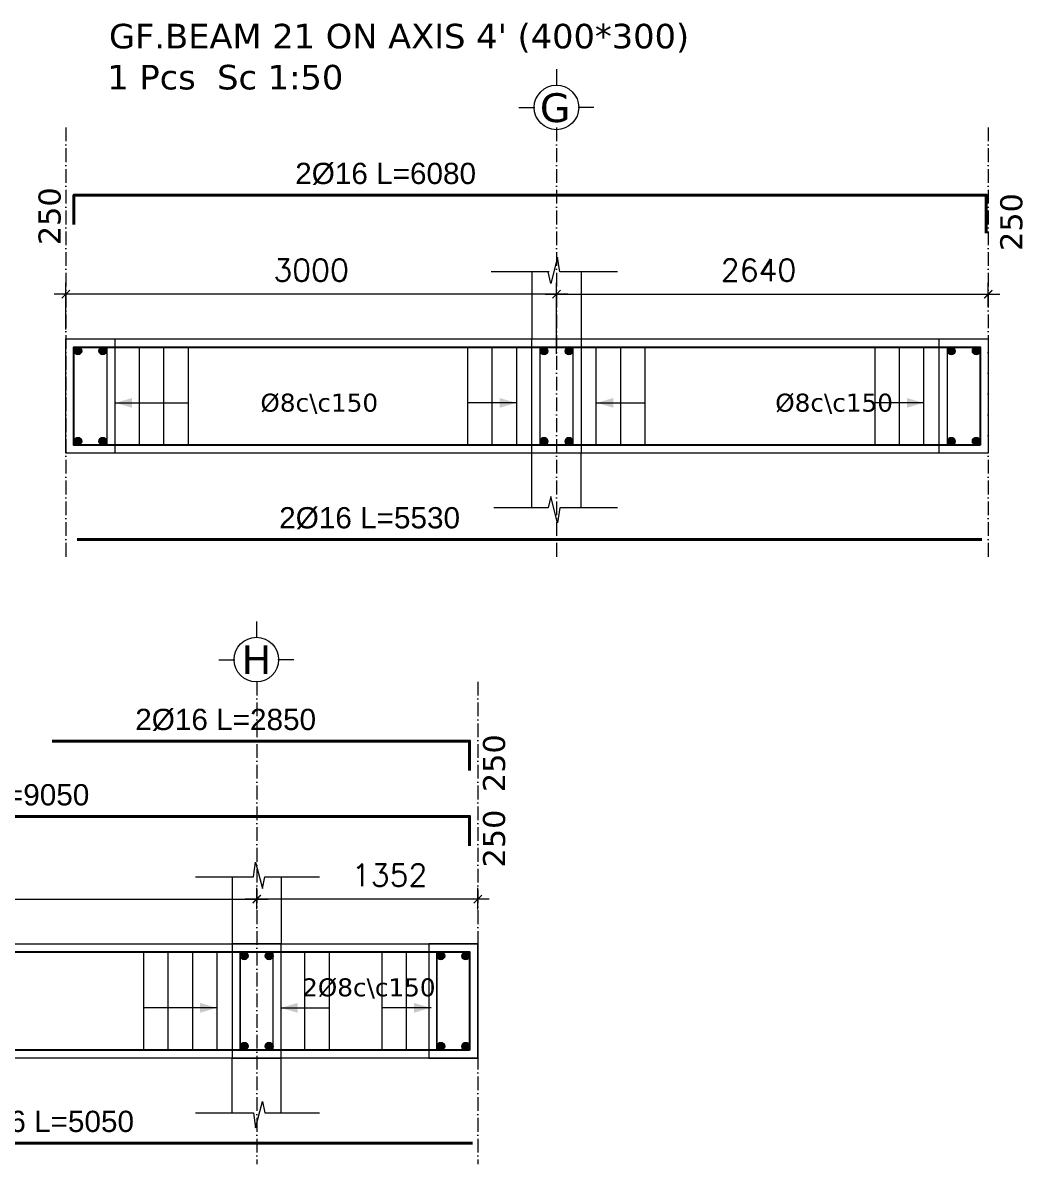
# Model space of a CAD drawing. Header units: inches. Extents: x -17020 to 43805, y -10194 to 123061.
# Drawn here: x 4068 to 4684, y 110442 to 111140 of the extents above; entities that cross this region are included whole.
import ezdxf

# ---------------------------------------------------------------- set-up
doc = ezdxf.new("R2010")
doc.units = ezdxf.units.IN
doc.header["$LTSCALE"] = 0.7
doc.header["$MEASUREMENT"] = 0
doc.linetypes.add('ACAD_ISO10W100', pattern=[18, 12, -3, 0, -3])
doc.layers.get('0').update_dxf_attribs({"lineweight": 13})
doc.layers.get('Defpoints').update_dxf_attribs({"lineweight": 5})
for name, color, linetype, lineweight in [('axis', 254, 'ACAD_ISO10W100', 9), ('BEAM FRAME', 5, 'Continuous', 18), ('COLUMN', 4, 'Continuous', 20), ('elevline', 30, 'Continuous', 20), ('FRAME 070', 5, 'Continuous', 60), ('hatch', 9, 'Continuous', 9), ('renforcment', 141, 'Continuous', 40), ('tex', 3, 'Continuous', 25), ('TEXT', 3, 'Continuous', 25), ('top rein. extension', 50, 'Continuous', 20), ('top renforcment', 7, 'Continuous', 40)]:
    doc.layers.add(name, color=color, linetype=linetype, lineweight=lineweight)
doc.styles.add('100', font='romans.shx', dxfattribs={"height": 13.5})
doc.styles.add('romanc', font='verdana.ttf', dxfattribs={"height": 250})
doc.styles.get("Standard").update_dxf_attribs({"font": 'arial.ttf', "height": 13})
doc.dimstyles.new('100', dxfattribs={"dimtxt": 13.5, "dimasz": 5, "dimexe": 7, "dimexo": 7, "dimgap": 8, "dimtad": 1, "dimdec": 0, "dimlfac": 10, "dimzin": 4, "dimdsep": 46, "dimtxsty": '100', "dimblk": 'ARCHTICK', "dimcen": 0.09, "dimdle": 7, "dimclrd": 1, "dimclre": 8, "dimclrt": 2, "dimadec": 0, "dimazin": 1, "dimtfac": 1, "dimtdec": 0, "dimtix": 1, "dimtofl": 0, "dimtmove": 0, "dimatfit": 3, "dimldrblk": 'ARCHTICK', "dimfxl": 0.18, "dimtolj": 1, "dimtzin": 0, "dimlwd": -1, "dimlwe": -1, "dimarcsym": 0})
doc.dimstyles.get("Standard").update_dxf_attribs({"dimtxt": 13, "dimasz": 5, "dimexe": 0.18, "dimexo": 0.0625, "dimgap": 6, "dimtad": 1, "dimdec": 0, "dimlfac": 10, "dimzin": 0, "dimdsep": 46, "dimtxsty": 'Standard', "dimblk": 'ARCHTICK', "dimcen": 0.09, "dimse1": 1, "dimse2": 1, "dimclrd": 1, "dimclre": 7, "dimclrt": 3, "dimadec": 0, "dimazin": 0, "dimtfac": 1, "dimtdec": 0, "dimtix": 1, "dimtofl": 0, "dimtmove": 0, "dimatfit": 3, "dimldrblk": 'ARCHTICK', "dimfxl": 1, "dimtolj": 1, "dimtzin": 0, "dimarcsym": 0})

# ---------------------------------------------------------------- blocks, each defined once
blk = doc.blocks.new('_ArchTick')
at = {"color": 0, "linetype": 'ByBlock', "lineweight": 0, "const_width": 0.15}
blk.add_lwpolyline([(-0.5, -0.5), (0.5, 0.5)], dxfattribs=at)
blk = doc.blocks.new('*D1456')
at = {"color": 8, "transparency": 16777216}
for p, q in [((3845.72, 110597.34), (3845.72, 110610.68)), ((4210.72, 110597.69), (4210.72, 110610.68))]:
    blk.add_line(p, q, dxfattribs=at)
at = {"color": 1, "transparency": 16777216}
blk.add_line((3838.72, 110603.68), (4217.72, 110603.68), dxfattribs=at)
at = {"layer": 'Defpoints', "color": 0, "transparency": 16777216}
for p in [(4210.72, 110603.68), (3845.72, 110590.34), (4210.72, 110590.69)]:
    blk.add_point(p, dxfattribs=at)
at = {"color": 1, "transparency": 16777216, "xscale": 5, "yscale": 5, "zscale": 5, "rotation": 180}
blk.add_blockref('_ArchTick', (3845.72, 110603.68), dxfattribs=at)
at = {"color": 1, "transparency": 16777216, "xscale": 5, "yscale": 5, "zscale": 5}
blk.add_blockref('_ArchTick', (4210.72, 110603.68), dxfattribs=at)
at = {"color": 2, "transparency": 16777216, "insert": (4028.22, 110618.43), "char_height": 13.5, "attachment_point": 5, "style": '100'}
blk.add_mtext('\\A1;3650', dxfattribs=at)
blk = doc.blocks.new('*D1457')
at = {"layer": 'Defpoints', "color": 0, "transparency": 16777216}
for p in [(3465.69, 110654.26, -157.78), (3465.69, 110654.26), (4370.69, 110654.26, -218.54)]:
    blk.add_point(p, dxfattribs=at)
at = {"layer": 'TEXT', "color": 3, "transparency": 16777216, "insert": (4053.13, 110667.26), "char_height": 13, "attachment_point": 5}
blk.add_mtext('\\A1;4%%C16 L=9050', dxfattribs=at)
blk = doc.blocks.new('*D1459')
at = {"color": 8, "transparency": 16777216}
for p, q in [((4210.72, 110597.57), (4210.72, 110610.68)), ((4345.89, 110597.36), (4345.89, 110610.68))]:
    blk.add_line(p, q, dxfattribs=at)
at = {"color": 1, "transparency": 16777216}
blk.add_line((4352.89, 110603.68), (4203.72, 110603.68), dxfattribs=at)
at = {"layer": 'Defpoints', "color": 0, "transparency": 16777216}
for p in [(4210.72, 110603.68), (4210.72, 110590.57), (4345.89, 110590.36)]:
    blk.add_point(p, dxfattribs=at)
at = {"color": 1, "transparency": 16777216, "xscale": 5, "yscale": 5, "zscale": 5, "rotation": 180}
blk.add_blockref('_ArchTick', (4210.72, 110603.68), dxfattribs=at)
at = {"color": 1, "transparency": 16777216, "xscale": 5, "yscale": 5, "zscale": 5}
blk.add_blockref('_ArchTick', (4345.89, 110603.68), dxfattribs=at)
at = {"color": 2, "transparency": 16777216, "insert": (4291.95, 110618.43), "char_height": 13.5, "attachment_point": 5, "style": '100'}
blk.add_mtext('\\A1;1352', dxfattribs=at)
blk = doc.blocks.new('*D1470')
at = {"layer": 'Defpoints', "color": 0, "transparency": 16777216}
for p in [(3837.72, 110454.57, -13652.68), (4342.69, 110454.57, -37100.88), (4342.69, 110454.57)]:
    blk.add_point(p, dxfattribs=at)
at = {"layer": 'TEXT', "color": 3, "transparency": 16777216, "insert": (4080.44, 110467.57), "char_height": 13, "attachment_point": 5}
blk.add_mtext('\\A1;3%%C16 L=5050', dxfattribs=at)
blk = doc.blocks.new('*D1473')
at = {"layer": 'Defpoints', "color": 0, "transparency": 16777216}
for p in [(4085.72, 110700.32, -199.41), (4085.72, 110700.32), (4370.69, 110700.32, -218.54)]:
    blk.add_point(p, dxfattribs=at)
at = {"layer": 'TEXT', "color": 3, "transparency": 16777216, "insert": (4191.75, 110713.32), "char_height": 13, "attachment_point": 5}
blk.add_mtext('\\A1;2%%C16 L=2850', dxfattribs=at)
blk = doc.blocks.new('*D1478')
at = {"color": 8, "transparency": 16777216}
for p, q in [((4094.01, 110951.92), (4094.01, 110980.59)), ((4394.01, 110937.03), (4394.01, 110980.59))]:
    blk.add_line(p, q, dxfattribs=at)
at = {"color": 1, "transparency": 16777216}
blk.add_line((4401.01, 110973.59), (4087.01, 110973.59), dxfattribs=at)
at = {"layer": 'Defpoints', "color": 0, "transparency": 16777216}
for p in [(4094.01, 110973.59), (4094.01, 110944.92), (4394.01, 110930.03)]:
    blk.add_point(p, dxfattribs=at)
at = {"color": 1, "transparency": 16777216, "xscale": 5, "yscale": 5, "zscale": 5, "rotation": 180}
blk.add_blockref('_ArchTick', (4094.01, 110973.59), dxfattribs=at)
at = {"color": 1, "transparency": 16777216, "xscale": 5, "yscale": 5, "zscale": 5}
blk.add_blockref('_ArchTick', (4394.01, 110973.59), dxfattribs=at)
at = {"color": 2, "transparency": 16777216, "insert": (4244.01, 110988.34), "char_height": 13.5, "attachment_point": 5, "style": '100'}
blk.add_mtext('\\A1;3000', dxfattribs=at)
blk = doc.blocks.new('*D1479')
at = {"layer": 'Defpoints', "color": 0, "transparency": 16777216}
for p in [(4101.01, 110823.64, -37318.79), (4101.01, 110823.64), (4654.01, 110823.64, -13652.68)]:
    blk.add_point(p, dxfattribs=at)
at = {"layer": 'TEXT', "color": 3, "transparency": 16777216, "insert": (4279.76, 110836.64), "char_height": 13, "attachment_point": 5}
blk.add_mtext('\\A1;2%%C16 L=5530', dxfattribs=at)
blk = doc.blocks.new('*D1480')
at = {"layer": 'Defpoints', "color": 0, "transparency": 16777216}
for p in [(4075.61, 111034.17, -440.37), (4683.61, 111034.17, 264.29), (4683.61, 111034.17)]:
    blk.add_point(p, dxfattribs=at)
at = {"layer": 'TEXT', "color": 3, "transparency": 16777216, "insert": (4289.55, 111047.17), "char_height": 13, "attachment_point": 5}
blk.add_mtext('\\A1;2%%C16 L=6080', dxfattribs=at)
blk = doc.blocks.new('*D1481')
at = {"color": 8, "transparency": 16777216}
for p, q in [((4394.01, 110937.03), (4394.01, 110980.59)), ((4658.01, 110965.89), (4658.01, 110980.59))]:
    blk.add_line(p, q, dxfattribs=at)
at = {"color": 1, "transparency": 16777216}
blk.add_line((4387.01, 110973.59), (4665.01, 110973.59), dxfattribs=at)
at = {"layer": 'Defpoints', "color": 0, "transparency": 16777216}
for p in [(4658.01, 110973.59), (4658.01, 110958.89), (4394.01, 110930.03)]:
    blk.add_point(p, dxfattribs=at)
at = {"color": 1, "transparency": 16777216, "xscale": 5, "yscale": 5, "zscale": 5, "rotation": 180}
blk.add_blockref('_ArchTick', (4394.01, 110973.59), dxfattribs=at)
at = {"color": 1, "transparency": 16777216, "xscale": 5, "yscale": 5, "zscale": 5}
blk.add_blockref('_ArchTick', (4658.01, 110973.59), dxfattribs=at)
at = {"color": 2, "transparency": 16777216, "insert": (4517.55, 110988.34), "char_height": 13.5, "attachment_point": 5, "style": '100'}
blk.add_mtext('\\A1;2640', dxfattribs=at)

msp = doc.modelspace()

# ---------------------------------------------------------------- hatches: boundary and pattern name
at = {"layer": 'elevline'}
for points in [[(4103.76, 110938.91, 1), (4099.01, 110938.91, 1)], [(4114.25, 110938.91, -1), (4119.01, 110938.91, -1)], [(4388.76, 110938.91, 1), (4384.01, 110938.91, 1)], [(4399.25, 110938.91, -1), (4404.01, 110938.91, -1)], [(4637.76, 110938.91, 1), (4633.01, 110938.91, 1)], [(4648.25, 110938.91, -1), (4653.01, 110938.91, -1)], [(4103.76, 110883.67, -1), (4099.01, 110883.67, -1)], [(4114.25, 110883.67, 1), (4119.01, 110883.67, 1)], [(4388.76, 110883.67, -1), (4384.01, 110883.67, -1)], [(4399.25, 110883.67, 1), (4404.01, 110883.67, 1)], [(4637.76, 110883.67, -1), (4633.01, 110883.67, -1)], [(4648.25, 110883.67, 1), (4653.01, 110883.67, 1)], [(4205.47, 110569.01, 1), (4200.72, 110569.01, 1)], [(4215.96, 110569.01, -1), (4220.72, 110569.01, -1)], [(4325.65, 110569.01, 1), (4320.89, 110569.01, 1)], [(4336.13, 110569.01, -1), (4340.89, 110569.01, -1)], [(4205.47, 110513.76, -1), (4200.72, 110513.76, -1)], [(4215.96, 110513.76, 1), (4220.72, 110513.76, 1)], [(4325.65, 110513.76, -1), (4320.89, 110513.76, -1)], [(4336.13, 110513.76, 1), (4340.89, 110513.76, 1)]]:
    msp.add_hatch(color=256, dxfattribs=at).paths.add_polyline_path(points)

# ---------------------------------------------------------------- linework, layer by layer
at = {"layer": 'axis'}
for p, q in [((4094.01, 111075.49), (4094.01, 110811.55)), ((4394.01, 111075.49), (4394.01, 110811.55)), ((4658.01, 111075.49), (4658.01, 110811.55)), ((4210.72, 110736.58, -217.91), (4210.72, 110441.65, -217.91)), ((4345.89, 110736.58, -217.91), (4345.89, 110441.65, -217.91))]:
    msp.add_line(p, q, dxfattribs=at)
at = {"layer": 'BEAM FRAME', "elevation": 217.91}
msp.add_lwpolyline([(4658.01, 110876.29), (4094.01, 110876.29), (4094.01, 110946.29), (4658.01, 110946.29)], close=True, dxfattribs=at)
at = {"layer": 'BEAM FRAME'}
msp.add_lwpolyline([(4345.89, 110506.38), (1135.72, 110506.38), (1135.72, 110576.38), (4345.89, 110576.38)], close=True, dxfattribs=at)
at = {"layer": 'COLUMN', "lineweight": 20}
for p, q in [((4379.01, 110987.22, 217.91), (4379.01, 110946.29, 217.91)), ((4409.01, 110987.22, 217.91), (4409.01, 110946.29, 217.91)), ((4379.01, 110842.87, 217.91), (4379.01, 110876.29, 217.91)), ((4409.01, 110842.87, 217.91), (4409.01, 110876.29, 217.91)), ((4195.72, 110617.31), (4195.72, 110576.38)), ((4225.72, 110617.31), (4225.72, 110576.38)), ((4195.72, 110472.96), (4195.72, 110506.38)), ((4225.72, 110472.96), (4225.72, 110506.38))]:
    msp.add_line(p, q, dxfattribs=at)
at = {"layer": 'elevline'}
for p, q in [((4139.01, 110881.29), (4139.01, 110941.29)), ((4154.01, 110881.29), (4154.01, 110941.29)), ((4169.01, 110881.29), (4169.01, 110941.29)), ((4339.74, 110881.29), (4339.74, 110941.29)), ((4354.74, 110881.29), (4354.74, 110941.29)), ((4369.69, 110881.29), (4369.69, 110941.29)), ((4418.32, 110881.29), (4418.32, 110941.29)), ((4433.28, 110881.29), (4433.28, 110941.29)), ((4448.28, 110881.29), (4448.28, 110941.29)), ((4588.74, 110881.29), (4588.74, 110941.29)), ((4603.74, 110881.29), (4603.74, 110941.29)), ((4618.69, 110881.29), (4618.69, 110941.29)), ((4141.65, 110511.38, -217.91), (4141.65, 110571.38, -217.91)), ((4156.65, 110511.38, -217.91), (4156.65, 110571.38, -217.91)), ((4171.65, 110511.38, -217.91), (4171.65, 110571.38, -217.91)), ((4186.61, 110511.38, -217.91), (4186.61, 110571.38, -217.91)), ((4200.68, 110511.38, -217.91), (4200.68, 110571.38, -217.91)), ((4240.21, 110511.38, -217.91), (4240.21, 110571.38, -217.91)), ((4255.21, 110511.38, -217.91), (4255.21, 110571.38, -217.91)), ((4287.39, 110511.38, -217.91), (4287.39, 110571.38, -217.91)), ((4302.39, 110511.38, -217.91), (4302.39, 110571.38, -217.91)), ((4320.85, 110511.38, -217.91), (4320.85, 110571.38, -217.91))]:
    msp.add_line(p, q, dxfattribs=at)
for centre in [(4101.39, 110938.91), (4116.63, 110938.91), (4386.39, 110938.91), (4401.63, 110938.91), (4635.39, 110938.91), (4650.63, 110938.91), (4101.39, 110883.67), (4116.63, 110883.67), (4386.39, 110883.67), (4401.63, 110883.67), (4635.39, 110883.67), (4650.63, 110883.67), (4203.1, 110569.01, -217.91), (4218.34, 110569.01, -217.91), (4323.27, 110569.01, -217.91), (4338.51, 110569.01, -217.91), (4203.1, 110513.76, -217.91), (4218.34, 110513.76, -217.91), (4323.27, 110513.76, -217.91), (4338.51, 110513.76, -217.91)]:
    msp.add_circle(centre, 2.38, dxfattribs=at)
at = {"layer": 'FRAME 070', "lineweight": 20}
for p, q in [((4394.69, 110996.22, 217.91), (4390.51, 110980.14, 217.91)), ((4396.04, 110987.22, 217.91), (4394.69, 110996.22, 217.91)), ((4389.48, 110987.22, 217.91), (4354.12, 110987.22, 217.91)), ((4390.51, 110980.14, 217.91), (4389, 110987.22, 217.91)), ((4431.4, 110987.22, 217.91), (4396.04, 110987.22, 217.91)), ((4390.51, 110849.94, 217.91), (4389, 110842.87, 217.91)), ((4394.69, 110833.87, 217.91), (4390.51, 110849.94, 217.91)), ((4389, 110842.87, 217.91), (4355.61, 110842.87, 217.91)), ((4396.04, 110842.87, 217.91), (4394.69, 110833.87, 217.91)), ((4431.4, 110842.87, 217.91), (4396.04, 110842.87, 217.91)), ((4208.68, 110617.31), (4210.03, 110626.31)), ((4210.03, 110626.31), (4214.22, 110610.24)), ((4173.33, 110617.31), (4208.68, 110617.31)), ((4214.22, 110610.24), (4215.72, 110617.31)), ((4215.72, 110617.31), (4249.11, 110617.31)), ((4210.03, 110463.96), (4214.22, 110480.03)), ((4214.22, 110480.03), (4215.72, 110472.96)), ((4173.33, 110472.96), (4208.68, 110472.96)), ((4208.68, 110472.96), (4210.03, 110463.96)), ((4215.72, 110472.96), (4249.11, 110472.96))]:
    msp.add_line(p, q, dxfattribs=at)
at = {"layer": 'FRAME 070', "lineweight": 15}
for points in [[(4124.01, 110876.29), (4094.01, 110876.29), (4094.01, 110946.29), (4124.01, 110946.29)], [(4409.01, 110876.29), (4379.01, 110876.29), (4379.01, 110946.29), (4409.01, 110946.29)], [(4658.01, 110876.29), (4628.01, 110876.29), (4628.01, 110946.29), (4658.01, 110946.29)]]:
    msp.add_lwpolyline(points, close=True, dxfattribs=at)
at = {"layer": 'FRAME 070', "lineweight": 15, "elevation": -217.91}
for points in [[(4195.72, 110506.38), (4225.72, 110506.38), (4225.72, 110576.38), (4195.72, 110576.38)], [(4315.89, 110506.38), (4345.89, 110506.38), (4345.89, 110576.38), (4315.89, 110576.38)]]:
    msp.add_lwpolyline(points, close=True, dxfattribs=at)
at = {"layer": 'hatch'}
for p, q in [((4394.01, 111111.11), (4394.01, 111101.37)), ((4371.08, 111087.63), (4380.82, 111087.63)), ((4416.93, 111087.63), (4407.2, 111087.63)), ((4210.52, 110773.55, -217.91), (4210.52, 110763.81, -217.91)), ((4187.59, 110750.07, -217.91), (4197.33, 110750.07, -217.91)), ((4233.44, 110750.07, -217.91), (4223.71, 110750.07, -217.91))]:
    msp.add_line(p, q, dxfattribs=at)
for centre in [(4394.01, 111087.75), (4210.52, 110750.19, -217.91)]:
    msp.add_circle(centre, 13.62, dxfattribs=at)
at = {"layer": 'renforcment', "lineweight": -2, "elevation": 217.91}
msp.add_lwpolyline([(4653.01, 110881.29), (4099.01, 110881.29), (4099.01, 110941.29), (4653.01, 110941.29)], close=True, dxfattribs=at)
at = {"layer": 'renforcment', "lineweight": -2}
msp.add_lwpolyline([(4340.89, 110511.38), (1140.72, 110511.38), (1140.72, 110571.38), (4340.89, 110571.38)], close=True, dxfattribs=at)
at = {"layer": 'top rein. extension'}
for p, q in [((4124.05, 110907.13), (4169.01, 110907.13)), ((4369.69, 110907.13), (4339.74, 110907.13)), ((4418.32, 110907.13), (4448.28, 110907.13)), ((4618.69, 110907.13), (4588.74, 110907.13)), ((4186.61, 110537.22, -217.91), (4141.65, 110537.22, -217.91)), ((4225.25, 110537.22, -217.91), (4255.21, 110537.22, -217.91)), ((4317.35, 110537.22, -217.91), (4287.39, 110537.22, -217.91))]:
    msp.add_line(p, q, dxfattribs=at)
for points in [[(4134.52, 110910.13), (4124.39, 110907.13), (4134.52, 110904.13)], [(4359.22, 110910.13), (4369.35, 110907.13), (4359.22, 110904.13)], [(4428.79, 110910.13), (4418.67, 110907.13), (4428.79, 110904.13)], [(4608.22, 110910.13), (4618.35, 110907.13), (4608.22, 110904.13)], [(4176.13, 110540.22, -217.91), (4186.26, 110537.22, -217.91), (4176.13, 110534.22, -217.91)], [(4235.73, 110540.22, -217.91), (4225.6, 110537.22, -217.91), (4235.73, 110534.22, -217.91)], [(4306.88, 110540.22, -217.91), (4317, 110537.22, -217.91), (4306.88, 110534.22, -217.91)]]:
    msp.add_solid(points, dxfattribs=at)
at = {"layer": 'top renforcment'}
for p, q in [((4101.01, 110823.64, -217.91), (4654.01, 110823.64)), ((4342.69, 110454.57, -217.91), (3837.72, 110454.57, -217.91))]:
    msp.add_line(p, q, dxfattribs=at)
msp.add_lwpolyline([(4656.71, 111010.89), (4656.71, 111034.17), (4099.01, 111034.17), (4099.01, 111016.28)], dxfattribs=at)
at = {"layer": 'top renforcment', "lineweight": 15}
for points in [[(4119.01, 110881.29), (4099.01, 110881.29), (4099.01, 110941.29), (4119.01, 110941.29)], [(4404.01, 110881.29), (4384.01, 110881.29), (4384.01, 110941.29), (4404.01, 110941.29)], [(4653.01, 110881.29), (4633.01, 110881.29), (4633.01, 110941.29), (4653.01, 110941.29)]]:
    msp.add_lwpolyline(points, close=True, dxfattribs=at)
at = {"layer": 'top renforcment', "elevation": -217.91}
for points in [[(4085.72, 110700.32), (4340.89, 110700.32), (4340.89, 110682.43)], [(3465.69, 110654.26), (4340.89, 110654.26), (4340.89, 110636.37)]]:
    msp.add_lwpolyline(points, dxfattribs=at)
at = {"layer": 'top renforcment', "lineweight": 15, "elevation": -217.91}
for points in [[(4200.72, 110511.38), (4220.72, 110511.38), (4220.72, 110571.38), (4200.72, 110571.38)], [(4320.89, 110511.38), (4340.89, 110511.38), (4340.89, 110571.38), (4320.89, 110571.38)]]:
    msp.add_lwpolyline(points, close=True, dxfattribs=at)

# ---------------------------------------------------------------- texts
at = {"layer": 'tex', "style": 'romanc'}
for s, p in [('%%C8c\\c150', (4213.01, 110901.76, -33436.19)), ('%%C8c\\c150', (4527.76, 110901.76, -33436.19)), ('2%%C8c\\c150', (4238.52, 110544.27, -33654.09))]:
    msp.add_text(s, height=11, dxfattribs=at).set_placement(p)
at = {"layer": 'TEXT', "style": 'romanc'}
for s, height, p in [("GF.BEAM 21 ON AXIS 4' (400*300)", 15, (4120.42, 111123.89)), ('1 Pcs  Sc 1:50 ', 15, (4119.4, 111098.79)), ('G', 17.6, (4383.83, 111078.83)), ('H', 17.6, (4201.5, 110741.27, -217.91))]:
    msp.add_text(s, height=height, dxfattribs=at).set_placement(p)
for p in [(4090.83, 111003.57, -73392.95), (4678.79, 111000.01, -72739.24), (4362.57, 110669.14, -73392.95), (4362.57, 110623.08, -73392.95)]:
    msp.add_text('250', height=13.5, rotation=90, dxfattribs=at).set_placement(p)

# ---------------------------------------------------------------- dimensions: what is measured, and where the dimension line sits
for base, p1, p2, picture, middle in [((4094.01, 110973.59), (4394.01, 110930.03), (4094.01, 110944.92), '*D1478', (4244.01, 110973.59)), ((4210.72, 110603.68, -217.91), (4345.89, 110590.36, -217.91), (4210.72, 110590.57, -217.91), '*D1459', (4291.95, 110603.68, -217.91))]:
    dim = msp.add_linear_dim(base=base, p1=p1, p2=p2, angle=180, dimstyle='100')
    dim.commit()
    dim.dimension.update_dxf_attribs({"geometry": picture, "text_midpoint": middle, "dimtype": 160})
for base, p1, p2, picture, middle in [((4658.01, 110973.59), (4394.01, 110930.03), (4658.01, 110958.89), '*D1481', (4517.55, 110973.59)), ((4210.72, 110603.68, -217.91), (3845.72, 110590.34, -217.91), (4210.72, 110590.69, -217.91), '*D1456', (4028.22, 110603.68, -217.91))]:
    dim = msp.add_linear_dim(base=base, p1=p1, p2=p2, dimstyle='100')
    dim.commit()
    dim.dimension.update_dxf_attribs({"geometry": picture, "text_midpoint": middle, "dimtype": 160})
at = {"layer": 'TEXT'}
for base, p1, p2, angle, text, picture, middle in [((4683.61, 111034.17), (4075.61, 111034.17, -440.37), (4683.61, 111034.17, 264.29), 0, '2%%C16 L=<>', '*D1480', (4289.55, 111034.17)), ((4101.01, 110823.64, 12366.96), (4654.01, 110823.64, -1285.72), (4101.01, 110823.64, -24951.83), 180, '2%%C16 L=<>', '*D1479', (4279.76, 110823.64, 12366.96)), ((4085.72, 110700.32, -217.91), (4370.69, 110700.32, -436.45), (4085.72, 110700.32, -417.31), 180, '2%%C16 L=<>', '*D1473', (4191.75, 110700.32, -217.91)), ((3465.69, 110654.26, -217.91), (4370.69, 110654.26, -436.45), (3465.69, 110654.26, -375.69), 180, '4%%C16 L=<>', '*D1457', (4053.13, 110654.26, -217.91)), ((4342.69, 110454.57, 12149.06), (3837.72, 110454.57, -1503.63), (4342.69, 110454.57, -24951.83), 0, '3%%C16 L=<>', '*D1470', (4080.44, 110454.57, 12149.06))]:
    dim = msp.add_linear_dim(base=base, p1=p1, p2=p2, angle=angle, text=text, dimstyle='Standard', override={"dimsd1": 1, "dimsd2": 1, "dimfxl": 0.1, "dimfxlon": 1}, dxfattribs=at)
    dim.commit()
    dim.dimension.update_dxf_attribs({"geometry": picture, "text_midpoint": middle, "dimtype": 161})

doc.saveas('drawing.dxf')
